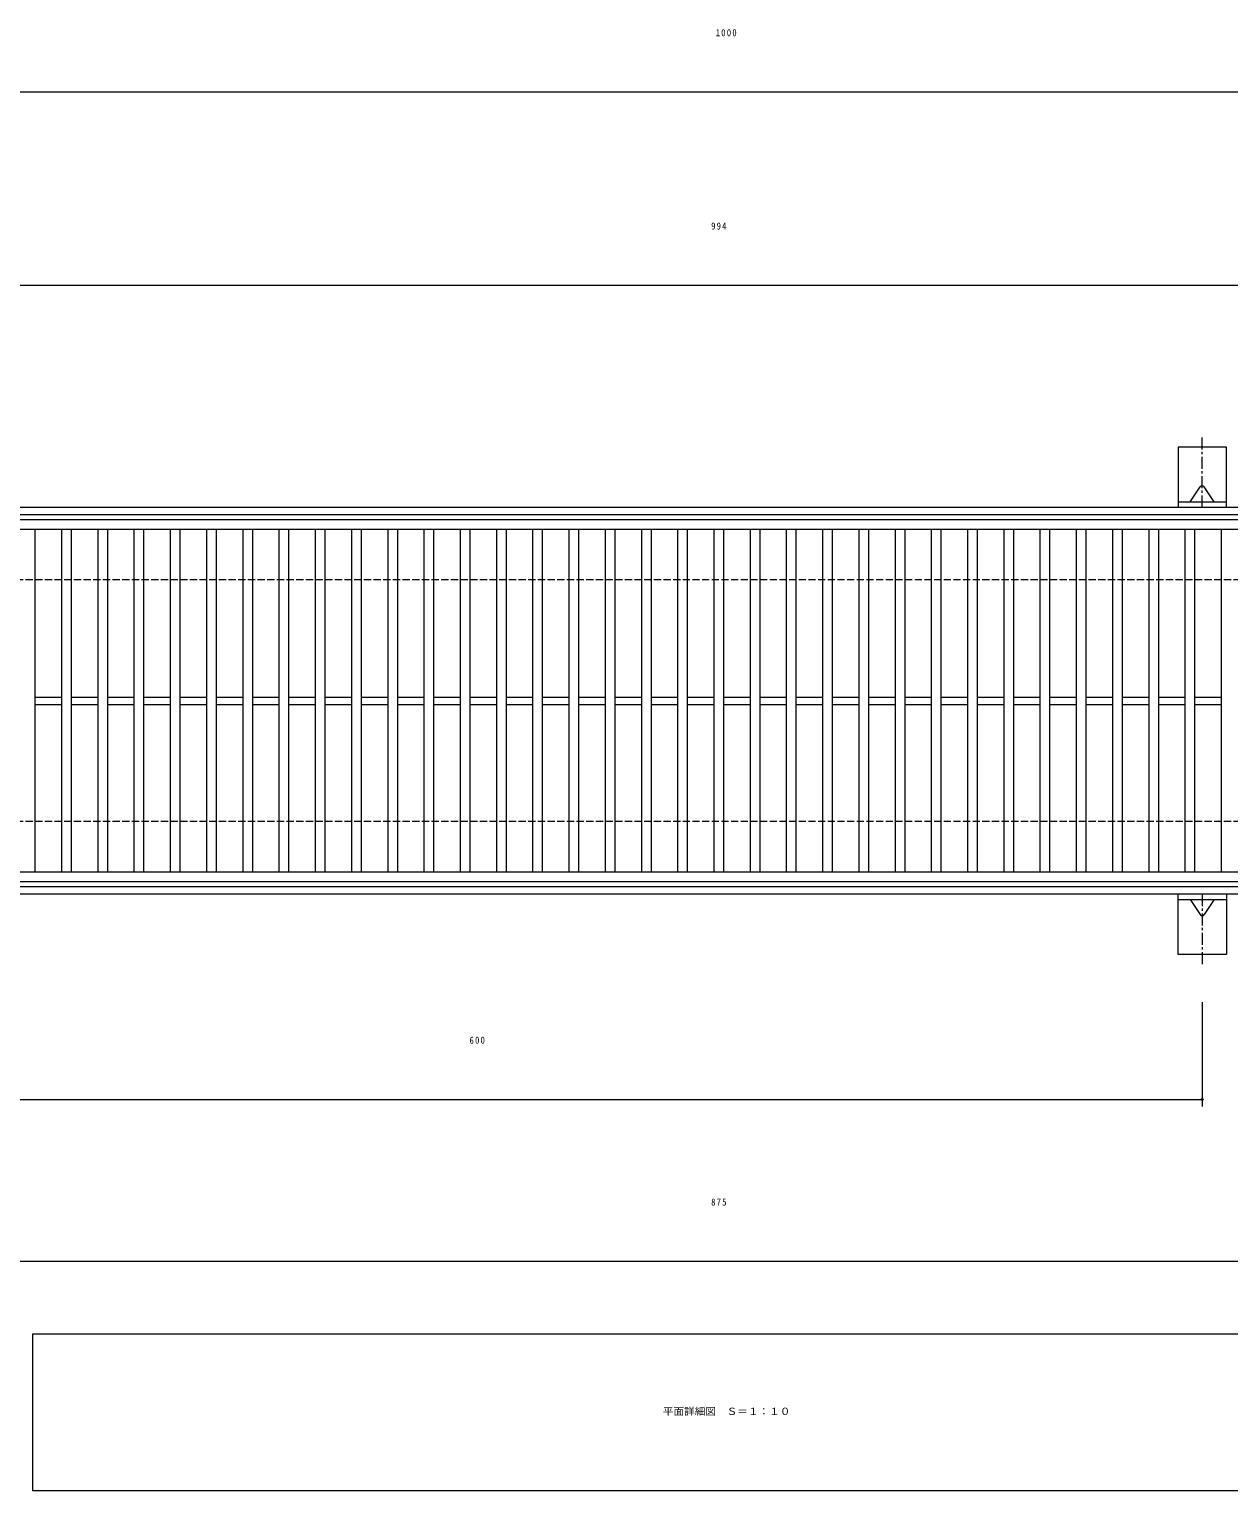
# Model space of a CAD drawing. Units: millimetres on the paper. Extents: x -28453 to 176, y -9817 to 9654.
# Drawn here: x -23513 to -23017, y 9007 to 9612 of the extents above; entities that cross this region are included whole.
import ezdxf
from ezdxf.enums import TextEntityAlignment as Align

# ---------------------------------------------------------------- set-up
doc = ezdxf.new("R2010")
doc.units = ezdxf.units.MM
doc.header["$PDMODE"] = 32
doc.header["$PDSIZE"] = 0.8
doc.linetypes.add('CHAIN1', pattern=[8, 5, -1, 1, -1])
doc.linetypes.add('DASHED3', pattern=[4, 3, -1])
for name, color, linetype, lineweight in [('C-1', 2, 'Continuous', 9), ('C-2', 3, 'Continuous', 9), ('C-4', 7, 'Continuous', 9), ('C-5', 3, 'Continuous', 9), ('C-A', 3, 'Continuous', 9)]:
    doc.layers.add(name, color=color, linetype=linetype, lineweight=lineweight)
doc.styles.add('ＭＳ ゴシック', font='')
doc.styles.get('ＭＳ ゴシック').set_extended_font_data('MS Gothic')

msp = doc.modelspace()

# ---------------------------------------------------------------- linework, layer by layer
at = {"layer": 'C-1'}
for p, q in [((-22579.949, 9413.656), (-23875.946, 9413.656)), ((-22579.949, 9410.657), (-23875.946, 9410.657)), ((-22579.949, 9256.656), (-23875.946, 9256.656)), ((-22579.949, 9253.657), (-23875.946, 9253.656))]:
    msp.add_line(p, q, dxfattribs=at)
at = {"layer": 'C-1', "linetype": 'DASHED3'}
for p, q in [((-22579.949, 9383.657), (-23875.946, 9383.657)), ((-22579.949, 9283.657), (-23875.946, 9283.656))]:
    msp.add_line(p, q, dxfattribs=at)
at = {"layer": 'C-2'}
for p, q in [((-23724.947, 9404.656), (-22730.947, 9404.656)), ((-23510.947, 9262.656), (-23510.947, 9404.656)), ((-23499.947, 9262.656), (-23499.947, 9404.656)), ((-23495.947, 9262.656), (-23495.947, 9404.656)), ((-23484.947, 9262.656), (-23484.947, 9404.656)), ((-23480.947, 9262.656), (-23480.947, 9404.656)), ((-23469.947, 9262.656), (-23469.947, 9404.656)), ((-23465.947, 9262.656), (-23465.947, 9404.656)), ((-23454.947, 9262.656), (-23454.947, 9404.656)), ((-23450.947, 9262.656), (-23450.947, 9404.656)), ((-23439.947, 9262.656), (-23439.947, 9404.656)), ((-23435.947, 9262.656), (-23435.947, 9404.656)), ((-23424.947, 9262.656), (-23424.947, 9404.656)), ((-23420.947, 9262.656), (-23420.947, 9404.656)), ((-23409.947, 9262.656), (-23409.947, 9404.656)), ((-23405.947, 9262.656), (-23405.947, 9404.656)), ((-23394.947, 9262.656), (-23394.947, 9404.656)), ((-23390.947, 9262.656), (-23390.947, 9404.656)), ((-23379.947, 9262.656), (-23379.947, 9404.656)), ((-23375.947, 9262.656), (-23375.947, 9404.656)), ((-23364.947, 9262.656), (-23364.947, 9404.656)), ((-23360.947, 9262.656), (-23360.947, 9404.656)), ((-23349.947, 9262.656), (-23349.947, 9404.656)), ((-23345.947, 9262.656), (-23345.947, 9404.656)), ((-23334.947, 9262.656), (-23334.947, 9404.656)), ((-23330.947, 9262.656), (-23330.947, 9404.656)), ((-23319.947, 9262.656), (-23319.947, 9404.656)), ((-23315.947, 9262.656), (-23315.947, 9404.656)), ((-23304.947, 9262.656), (-23304.947, 9404.656)), ((-23300.947, 9262.656), (-23300.947, 9404.656)), ((-23289.947, 9262.656), (-23289.947, 9404.656)), ((-23285.947, 9262.656), (-23285.947, 9404.656)), ((-23274.947, 9262.656), (-23274.947, 9404.656)), ((-23270.947, 9262.656), (-23270.947, 9404.656)), ((-23259.947, 9262.656), (-23259.947, 9404.656)), ((-23255.947, 9262.656), (-23255.947, 9404.656)), ((-23244.947, 9262.656), (-23244.947, 9404.656)), ((-23240.947, 9262.656), (-23240.947, 9404.656)), ((-23229.947, 9262.656), (-23229.947, 9404.656)), ((-23225.947, 9262.656), (-23225.947, 9404.656)), ((-23214.947, 9262.656), (-23214.947, 9404.656)), ((-23210.947, 9262.656), (-23210.947, 9404.656)), ((-23199.947, 9262.656), (-23199.947, 9404.656)), ((-23195.947, 9262.656), (-23195.947, 9404.656)), ((-23184.947, 9262.656), (-23184.947, 9404.656)), ((-23180.947, 9262.656), (-23180.947, 9404.656)), ((-23169.947, 9262.656), (-23169.947, 9404.656)), ((-23165.947, 9262.656), (-23165.947, 9404.656)), ((-23154.947, 9262.656), (-23154.947, 9404.656)), ((-23150.947, 9262.656), (-23150.947, 9404.656)), ((-23139.947, 9262.656), (-23139.947, 9404.656)), ((-23135.947, 9262.656), (-23135.947, 9404.656)), ((-23124.946, 9262.656), (-23124.946, 9404.656)), ((-23120.947, 9262.656), (-23120.947, 9404.656)), ((-23109.947, 9262.656), (-23109.947, 9404.656)), ((-23105.947, 9262.656), (-23105.947, 9404.656)), ((-23094.947, 9262.656), (-23094.947, 9404.656)), ((-23090.947, 9262.656), (-23090.947, 9404.656)), ((-23079.947, 9262.656), (-23079.947, 9404.656)), ((-23075.947, 9262.656), (-23075.947, 9404.656)), ((-23064.947, 9262.656), (-23064.947, 9404.656)), ((-23060.947, 9262.656), (-23060.947, 9404.656)), ((-23049.947, 9262.656), (-23049.947, 9404.656)), ((-23045.947, 9262.656), (-23045.947, 9404.656)), ((-23034.947, 9262.656), (-23034.947, 9404.656)), ((-23030.947, 9262.656), (-23030.947, 9404.656)), ((-23019.947, 9262.656), (-23019.947, 9404.656)), ((-23510.947, 9335.156), (-23499.947, 9335.156)), ((-23495.947, 9335.156), (-23484.947, 9335.156)), ((-23480.947, 9335.156), (-23469.947, 9335.156)), ((-23465.947, 9335.156), (-23454.947, 9335.156)), ((-23450.947, 9335.156), (-23439.947, 9335.156)), ((-23435.947, 9335.156), (-23424.947, 9335.156)), ((-23420.947, 9335.156), (-23409.947, 9335.156)), ((-23405.947, 9335.156), (-23394.947, 9335.156)), ((-23390.947, 9335.156), (-23379.947, 9335.156)), ((-23375.947, 9335.156), (-23364.947, 9335.156)), ((-23360.947, 9335.156), (-23349.947, 9335.156)), ((-23345.947, 9335.156), (-23334.947, 9335.156)), ((-23330.946, 9335.156), (-23319.947, 9335.156)), ((-23315.947, 9335.156), (-23304.947, 9335.156)), ((-23300.947, 9335.156), (-23289.947, 9335.156)), ((-23285.947, 9335.156), (-23274.947, 9335.156)), ((-23270.947, 9335.156), (-23259.947, 9335.156)), ((-23255.946, 9335.156), (-23244.947, 9335.156)), ((-23240.947, 9335.156), (-23229.947, 9335.156)), ((-23225.947, 9335.156), (-23214.947, 9335.156)), ((-23210.946, 9335.156), (-23199.947, 9335.156)), ((-23195.947, 9335.156), (-23184.947, 9335.156)), ((-23180.947, 9335.156), (-23169.947, 9335.156)), ((-23165.947, 9335.156), (-23154.947, 9335.156)), ((-23150.947, 9335.156), (-23139.947, 9335.156)), ((-23135.947, 9335.156), (-23124.946, 9335.156)), ((-23120.947, 9335.156), (-23109.947, 9335.156)), ((-23105.947, 9335.156), (-23094.947, 9335.156)), ((-23090.946, 9335.156), (-23079.947, 9335.156)), ((-23075.947, 9335.156), (-23064.947, 9335.156)), ((-23060.947, 9335.156), (-23049.947, 9335.156)), ((-23045.947, 9335.156), (-23034.947, 9335.156)), ((-23030.947, 9335.156), (-23019.947, 9335.156)), ((-23510.947, 9332.156), (-23499.947, 9332.156)), ((-23495.947, 9332.156), (-23484.947, 9332.156)), ((-23480.947, 9332.156), (-23469.947, 9332.156)), ((-23465.947, 9332.156), (-23454.947, 9332.156)), ((-23450.947, 9332.156), (-23439.947, 9332.156)), ((-23435.947, 9332.156), (-23424.947, 9332.156)), ((-23420.947, 9332.156), (-23409.947, 9332.156)), ((-23405.947, 9332.156), (-23394.947, 9332.156)), ((-23390.947, 9332.156), (-23379.947, 9332.156)), ((-23375.947, 9332.156), (-23364.947, 9332.156)), ((-23360.947, 9332.156), (-23349.947, 9332.156)), ((-23345.947, 9332.156), (-23334.947, 9332.156)), ((-23330.946, 9332.156), (-23319.947, 9332.156)), ((-23315.947, 9332.156), (-23304.947, 9332.156)), ((-23300.947, 9332.156), (-23289.947, 9332.156)), ((-23285.947, 9332.156), (-23274.947, 9332.156)), ((-23270.947, 9332.156), (-23259.947, 9332.156)), ((-23255.946, 9332.156), (-23244.947, 9332.156)), ((-23240.947, 9332.156), (-23229.947, 9332.156)), ((-23225.947, 9332.156), (-23214.947, 9332.156)), ((-23210.946, 9332.156), (-23199.947, 9332.156)), ((-23195.947, 9332.156), (-23184.947, 9332.156)), ((-23180.947, 9332.156), (-23169.947, 9332.156)), ((-23165.947, 9332.156), (-23154.947, 9332.156)), ((-23150.947, 9332.156), (-23139.947, 9332.156)), ((-23135.947, 9332.156), (-23124.946, 9332.156)), ((-23120.947, 9332.156), (-23109.947, 9332.156)), ((-23105.947, 9332.156), (-23094.947, 9332.156)), ((-23090.946, 9332.156), (-23079.947, 9332.156)), ((-23075.947, 9332.156), (-23064.947, 9332.156)), ((-23060.947, 9332.156), (-23049.947, 9332.156)), ((-23045.947, 9332.156), (-23034.947, 9332.156)), ((-23030.947, 9332.156), (-23019.947, 9332.156)), ((-22730.947, 9262.656), (-23724.947, 9262.656)), ((-22730.947, 9258.656), (-23724.947, 9258.656))]:
    msp.add_line(p, q, dxfattribs=at)
msp.add_lwpolyline([(-23724.947, 9258.656), (-23724.947, 9408.656), (-22730.947, 9408.656)], dxfattribs=at)
at = {"layer": 'C-4'}
for p, q in [((-23875.946, 9585.656), (-22579.949, 9585.656)), ((-23875.946, 9505.656), (-22579.949, 9505.656)), ((-23027.946, 9208.936), (-23027.946, 9165.655)), ((-23627.946, 9168.655), (-23027.946, 9168.655)), ((-23875.946, 9101.656), (-22579.947, 9101.656))]:
    msp.add_line(p, q, dxfattribs=at)
msp.add_point((-23027.946, 9168.655), dxfattribs=at)
at = {"layer": 'C-5', "color": 7}
msp.add_lwpolyline([(-23511.947, 9006.656), (-23511.947, 9071.655), (-22936.947, 9071.655), (-22936.947, 9006.656)], close=True, dxfattribs=at)
at = {"layer": 'C-A', "linetype": 'CHAIN1'}
for p, q in [((-23027.946, 9413.655), (-23027.946, 9443.375)), ((-23027.946, 9253.656), (-23027.946, 9223.936))]:
    msp.add_line(p, q, dxfattribs=at)
at = {"layer": 'C-A'}
for p, q in [((-23037.946, 9438.656), (-23037.946, 9413.655)), ((-23032.946, 9415.955), (-23028.821, 9422.152)), ((-23022.946, 9415.955), (-23027.07, 9422.152)), ((-23037.946, 9415.955), (-23017.946, 9415.955)), ((-23037.946, 9228.655), (-23037.946, 9253.656)), ((-23037.946, 9251.356), (-23017.946, 9251.356)), ((-23032.946, 9251.356), (-23028.821, 9245.159)), ((-23022.946, 9251.356), (-23027.07, 9245.159))]:
    msp.add_line(p, q, dxfattribs=at)
for points in [[(-23017.946, 9413.655), (-23017.946, 9438.656), (-23037.946, 9438.656)], [(-23017.946, 9253.656), (-23017.946, 9228.655), (-23037.946, 9228.655)]]:
    msp.add_lwpolyline(points, dxfattribs=at)
for centre, start, end in [((-23027.946, 9421.669), 28.86209, 151.13791), ((-23027.946, 9245.642), 208.86209, 331.13791)]:
    msp.add_arc(centre, 1, start, end, dxfattribs=at)

# ---------------------------------------------------------------- texts
at = {"layer": 'C-4', "color": 2, "char_height": 2.933, "attachment_point": 7, "style": 'ＭＳ ゴシック'}
for s, insert in [('\\T1.28;\\W0.9;1000', (-23229.322, 9608.655)), ('\\T1.27;\\W0.9;994', (-23231.197, 9528.656)), ('\\T1.27;\\W0.9;600', (-23331.196, 9191.655)), ('\\T1.27;\\W0.9;875', (-23231.197, 9124.656))]:
    msp.add_mtext(s, dxfattribs=dict(at, insert=insert))
at = {"layer": 'C-5', "color": 2, "style": 'ＭＳ ゴシック', "width": 1.1}
msp.add_text('平面詳細図\u3000Ｓ＝１：１０', height=2.933, dxfattribs=at).set_placement((-23251.197, 9037.155), align=Align.BOTTOM_LEFT)

doc.saveas('drawing.dxf')
